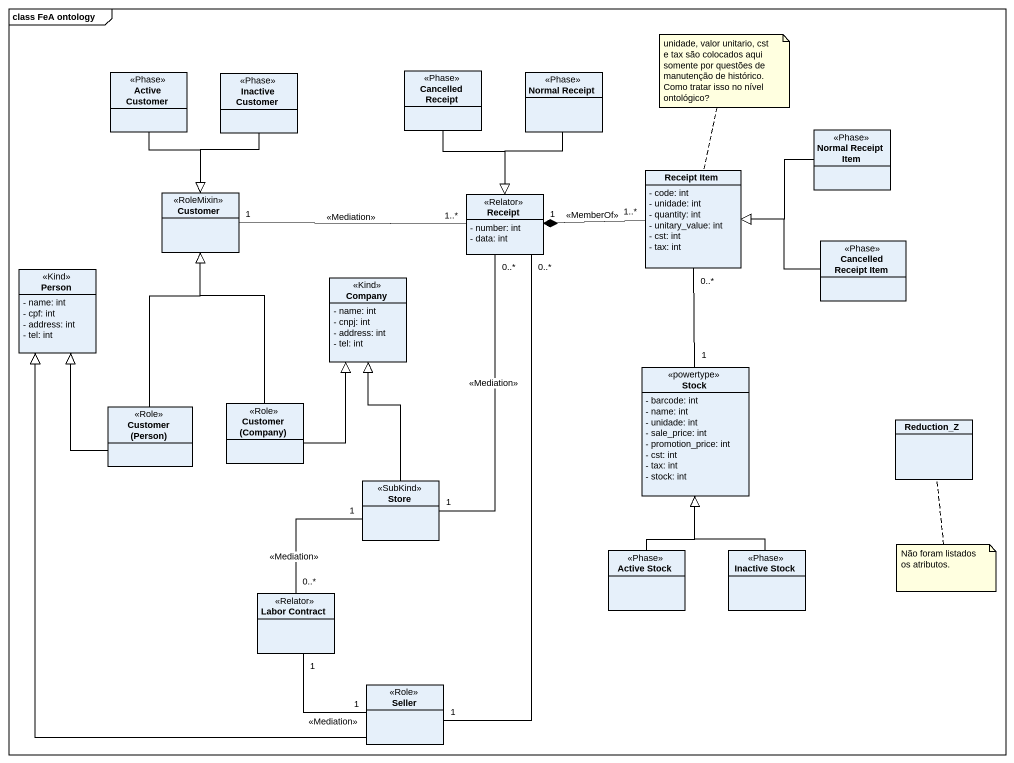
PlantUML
@startuml
mainframe class FeA ontology
hide circle
hide empty members
skinparam classAttributeIconSize 0
class "Active Customer" as Active_Customer <<Phase>>
class "Inactive Customer" as Inactive_Customer <<Phase>>
class "Cancelled Receipt" as Cancelled_Receipt <<Phase>>
class "Normal Receipt" as Normal_Receipt <<Phase>>
class "Normal Receipt Item" as Normal_Receipt_Item <<Phase>>
class Customer <<RoleMixin>>
class Receipt <<Relator>> {
  - number: int
  - data: int
}
class "Receipt Item" as Receipt_Item {
  - code: int
  - unidade: int
  - quantity: int
  - unitary_value: int
  - cst: int
  - tax: int
}
class "Cancelled Receipt Item" as Cancelled_Receipt_Item <<Phase>>
class "Person" as Person_ <<Kind>> {
  - name: int
  - cpf: int
  - address: int
  - tel: int
}
class Company <<Kind>> {
  - name: int
  - cnpj: int
  - address: int
  - tel: int
}
class Stock <<powertype>> {
  - barcode: int
  - name: int
  - unidade: int
  - sale_price: int
  - promotion_price: int
  - cst: int
  - tax: int
  - stock: int
}
class "Customer (Person)" as Customer_Person <<Role>>
class "Customer (Company)" as Customer_Company <<Role>>
class Reduction_Z
class Store <<SubKind>>
class "Active Stock" as Active_Stock <<Phase>>
class "Inactive Stock" as Inactive_Stock <<Phase>>
class "Labor Contract" as Labor_Contract <<Relator>>
class Seller <<Role>>
Active_Customer --|> Customer
Inactive_Customer --|> Customer
Cancelled_Receipt --|> Receipt
Normal_Receipt --|> Receipt
Normal_Receipt_Item -left-|> Receipt_Item
Receipt "1..*" -left- "1" Customer : <<Mediation>>
Receipt "0..*" -- "1" Seller
Receipt_Item "1..*" -left-* "1" Receipt : <<MemberOf>>
Cancelled_Receipt_Item -left-|> Receipt_Item
Stock "1" -up- "0..*" Receipt_Item
Customer_Person -up-|> Customer
Customer_Person -up-|> Person_
Customer_Company -up-|> Customer
Customer_Company -up-|> Company
Store "1" -up- "0..*" Receipt : <<Mediation>>
Store -up-|> Company
Store "1" -- "0..*" Labor_Contract : <<Mediation>>
Active_Stock -up-|> Stock
Inactive_Stock -up-|> Stock
Seller -up-|> Person_
Seller "1" -up- "1" Labor_Contract : <<Mediation>>
note top of Receipt_Item : unidade, valor unitario, cst e tax são colocados aqui somente por questões de manutenção de histórico. Como tratar isso no nível ontológico?
note bottom of Reduction_Z : Não foram listados os atributos.
@enduml
